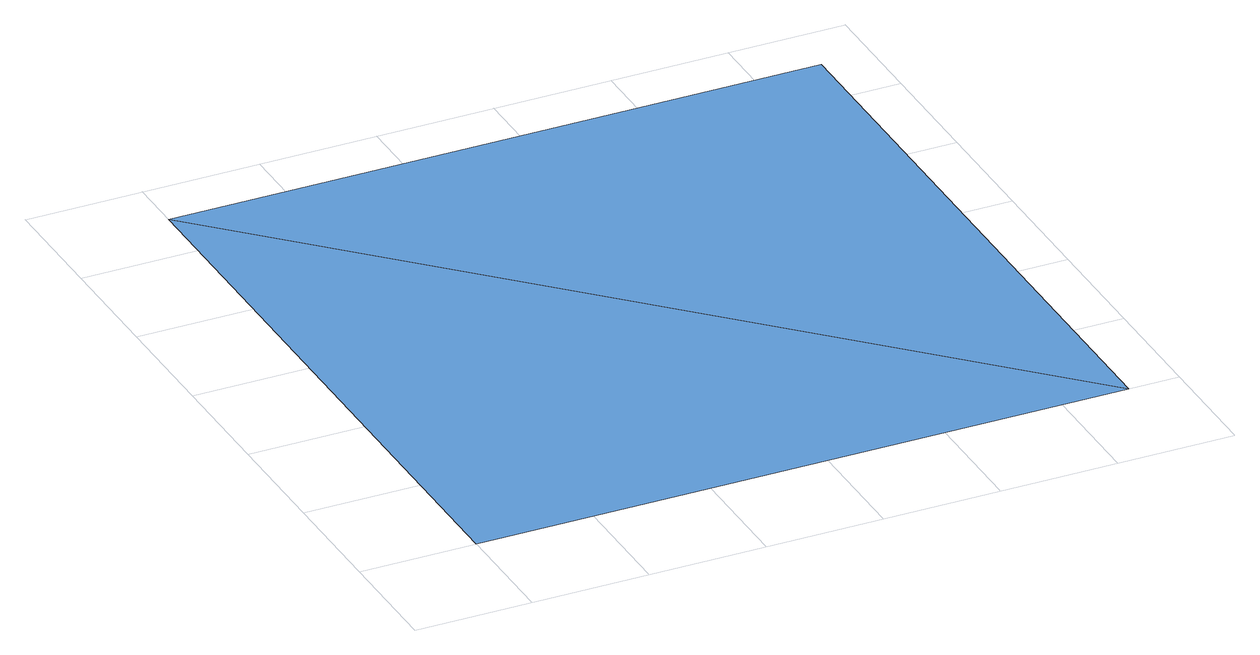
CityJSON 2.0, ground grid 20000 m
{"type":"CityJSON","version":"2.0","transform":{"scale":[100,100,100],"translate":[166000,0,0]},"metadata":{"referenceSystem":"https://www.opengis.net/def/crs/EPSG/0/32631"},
"CityObjects":{
"waterbody1":{"type":"WaterBody","attributes":{"name":"正常な三角形1","class":"1140","function":"1"},"geometry":[{"type":"MultiSurface","lod":"1","boundaries":[[[0,1,2]]]}]},
"waterbody2":{"type":"WaterBody","attributes":{"name":"正常な三角形2","class":"1140","function":"1"},"geometry":[{"type":"MultiSurface","lod":"1","boundaries":[[[1,0,3]]]}]},
"waterbody3":{"type":"WaterBody","attributes":{"name":"線状の三角形","class":"1140","function":"1"}}
},
"vertices":[
[1114,0,0],[1,1107,0],[0,0,0],
[1114,1106,0]
]}
